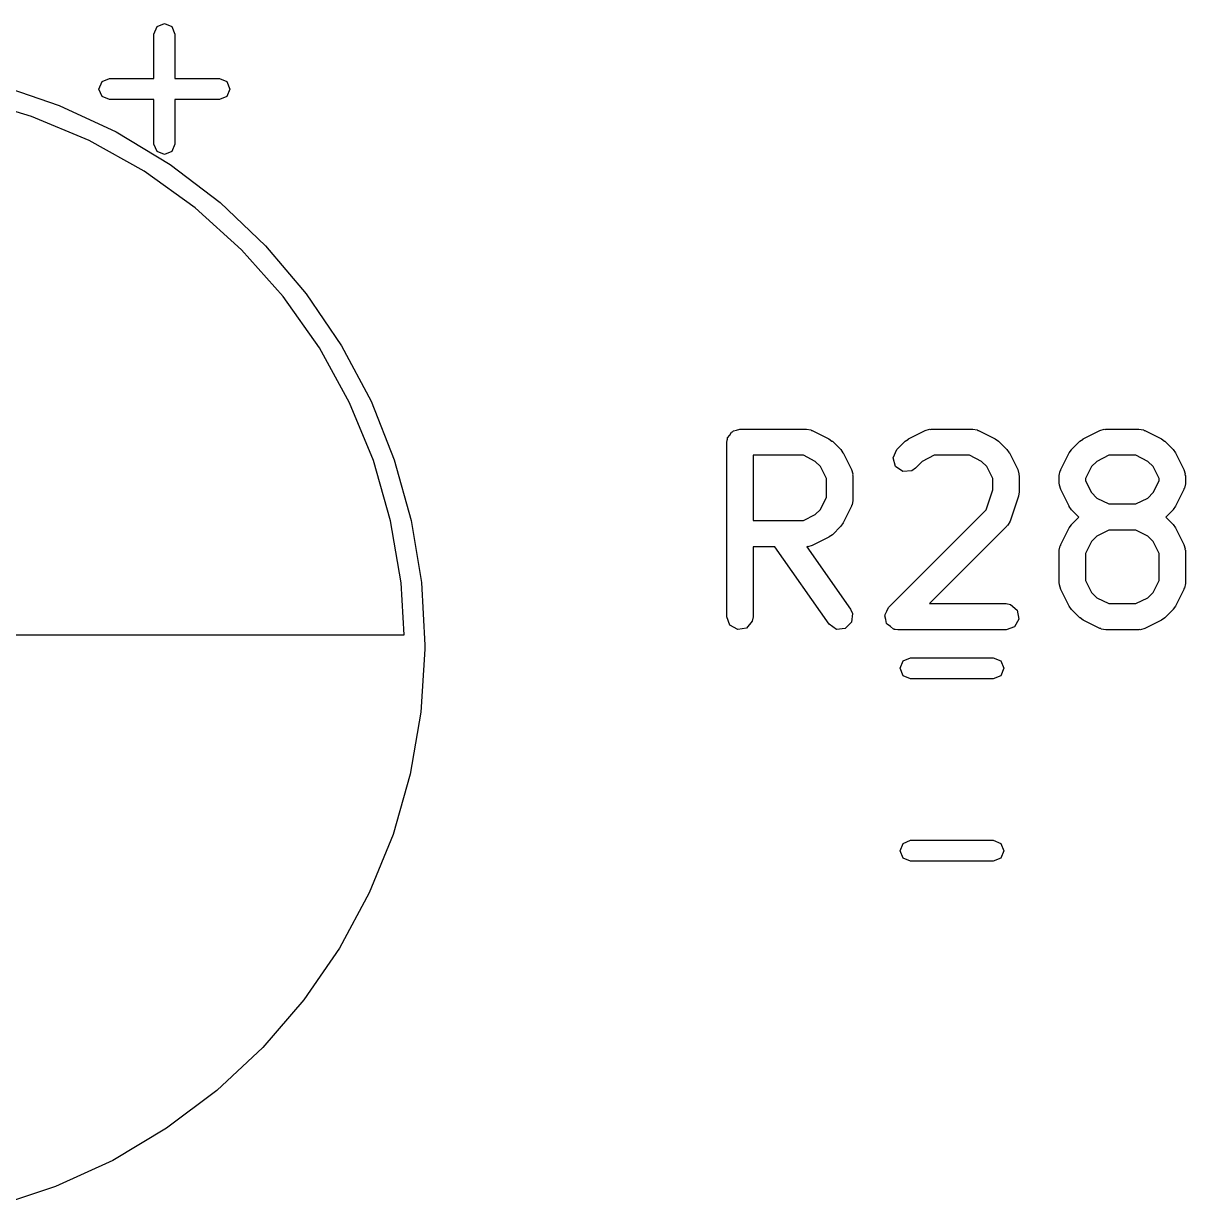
# Model space of a CAD drawing. Extents: x 122.1 to 176.4, y -124 to -74.3.
# Drawn here: x 141.37 to 148.02, y -108.6 to -101.83 of the extents above; entities that cross this region are included whole.
import ezdxf

# ---------------------------------------------------------------- set-up
doc = ezdxf.new("R2010")
doc.units = 0
doc.layers.add('BLACK', color=7, linetype='CONTINUOUS')

msp = doc.modelspace()

# ---------------------------------------------------------------- linework, layer by layer
at = {"layer": 'BLACK', "linetype": 'CONTINUOUS'}
for p, q in [((142.114, -101.89), (142.132, -101.847)), ((142.132, -101.847), (142.174, -101.83)), ((142.174, -101.83), (142.216, -101.847)), ((142.216, -101.847), (142.234, -101.89)), ((142.114, -102.145), (142.114, -101.89)), ((142.234, -101.89), (142.234, -102.145)), ((141.817, -102.162), (141.859, -102.145)), ((141.859, -102.145), (142.114, -102.145)), ((142.234, -102.145), (142.489, -102.145)), ((142.489, -102.145), (142.531, -102.162)), ((141.231, -102.183), (141.572, -102.298)), ((141.799, -102.205), (141.817, -102.162)), ((141.817, -102.247), (141.799, -102.205)), ((142.531, -102.162), (142.549, -102.205)), ((142.549, -102.205), (142.531, -102.247)), ((141.413, -102.361), (141.069, -102.26)), ((141.859, -102.265), (141.817, -102.247)), ((142.114, -102.265), (141.859, -102.265)), ((142.114, -102.52), (142.114, -102.265)), ((142.489, -102.265), (142.234, -102.265)), ((142.234, -102.265), (142.234, -102.52)), ((142.531, -102.247), (142.489, -102.265)), ((141.572, -102.298), (141.898, -102.45)), ((141.744, -102.5), (141.413, -102.361)), ((141.898, -102.45), (142.207, -102.636)), ((142.058, -102.675), (141.744, -102.5)), ((142.132, -102.562), (142.114, -102.52)), ((142.234, -102.52), (142.216, -102.562)), ((142.174, -102.58), (142.132, -102.562)), ((142.216, -102.562), (142.174, -102.58)), ((142.35, -102.884), (142.058, -102.675)), ((142.207, -102.636), (142.493, -102.854)), ((142.616, -103.125), (142.35, -102.884)), ((142.493, -102.854), (142.754, -103.102)), ((142.855, -103.393), (142.616, -103.125)), ((142.754, -103.102), (142.987, -103.377)), ((143.062, -103.686), (142.855, -103.393)), ((142.987, -103.377), (143.189, -103.675)), ((143.234, -104.001), (143.062, -103.686)), ((143.189, -103.675), (143.358, -103.993)), ((143.371, -104.333), (143.234, -104.001)), ((143.358, -103.993), (143.491, -104.328)), ((145.413, -104.187), (145.423, -104.17)), ((145.423, -104.17), (145.429, -104.168)), ((145.429, -104.168), (145.433, -104.162)), ((145.433, -104.162), (145.452, -104.159)), ((145.452, -104.159), (145.471, -104.152)), ((145.471, -104.152), (145.852, -104.152)), ((145.852, -104.152), (145.877, -104.157)), ((145.877, -104.157), (145.881, -104.16)), ((145.881, -104.16), (145.885, -104.16)), ((145.885, -104.16), (145.98, -104.208)), ((146.437, -104.208), (146.532, -104.16)), ((146.532, -104.16), (146.557, -104.153)), ((146.557, -104.153), (146.562, -104.154)), ((146.562, -104.154), (146.566, -104.152)), ((146.566, -104.152), (146.804, -104.152)), ((146.804, -104.152), (146.83, -104.157)), ((146.83, -104.157), (146.833, -104.16)), ((146.833, -104.16), (146.838, -104.16)), ((146.838, -104.16), (146.933, -104.208)), ((147.437, -104.208), (147.532, -104.16)), ((147.532, -104.16), (147.557, -104.153)), ((147.557, -104.153), (147.562, -104.154)), ((147.562, -104.154), (147.566, -104.152)), ((147.566, -104.152), (147.756, -104.152)), ((147.756, -104.152), (147.782, -104.157)), ((147.782, -104.157), (147.786, -104.16)), ((147.786, -104.16), (147.79, -104.16)), ((147.79, -104.16), (147.885, -104.208)), ((145.396, -104.227), (145.397, -104.218)), ((145.396, -105.227), (145.396, -104.227)), ((145.397, -104.214), (145.399, -104.211)), ((145.397, -104.218), (145.397, -104.214)), ((145.399, -104.211), (145.4, -104.202)), ((145.4, -104.202), (145.413, -104.187)), ((145.98, -104.208), (145.998, -104.221)), ((145.998, -104.221), (146, -104.222)), ((146, -104.222), (146.048, -104.27)), ((146.37, -104.27), (146.418, -104.222)), ((146.418, -104.222), (146.436, -104.209)), ((146.436, -104.209), (146.437, -104.208)), ((146.933, -104.208), (146.951, -104.221)), ((146.951, -104.221), (146.952, -104.222)), ((146.952, -104.222), (147, -104.27)), ((147.37, -104.27), (147.418, -104.222)), ((147.418, -104.222), (147.436, -104.209)), ((147.436, -104.209), (147.437, -104.208)), ((147.885, -104.208), (147.903, -104.221)), ((147.903, -104.221), (147.905, -104.222)), ((147.905, -104.222), (147.952, -104.27)), ((145.546, -104.302), (145.546, -104.676)), ((145.834, -104.302), (145.546, -104.302)), ((145.902, -104.337), (145.834, -104.302)), ((146.048, -104.27), (146.06, -104.288)), ((146.06, -104.288), (146.062, -104.289)), ((146.062, -104.289), (146.109, -104.384)), ((146.348, -104.316), (146.37, -104.27)), ((146.362, -104.366), (146.348, -104.316)), ((146.584, -104.302), (146.515, -104.337)), ((146.786, -104.302), (146.584, -104.302)), ((146.855, -104.337), (146.786, -104.302)), ((147, -104.27), (147.013, -104.288)), ((147.013, -104.288), (147.014, -104.289)), ((147.014, -104.289), (147.062, -104.384)), ((147.308, -104.384), (147.356, -104.289)), ((147.356, -104.289), (147.369, -104.271)), ((147.369, -104.271), (147.37, -104.27)), ((147.584, -104.302), (147.515, -104.337)), ((147.739, -104.302), (147.584, -104.302)), ((147.807, -104.337), (147.739, -104.302)), ((147.952, -104.27), (147.965, -104.288)), ((147.965, -104.288), (147.966, -104.289)), ((147.966, -104.289), (148.014, -104.384)), ((143.47, -104.678), (143.371, -104.333)), ((143.491, -104.328), (143.587, -104.675)), ((145.933, -104.367), (145.902, -104.337)), ((145.967, -104.436), (145.933, -104.367)), ((146.109, -104.384), (146.117, -104.409)), ((146.404, -104.395), (146.362, -104.366)), ((146.476, -104.376), (146.455, -104.391)), ((146.515, -104.337), (146.476, -104.376)), ((146.885, -104.367), (146.855, -104.337)), ((146.92, -104.436), (146.885, -104.367)), ((147.062, -104.384), (147.069, -104.409)), ((147.308, -104.389), (147.308, -104.384)), ((147.485, -104.367), (147.45, -104.436)), ((147.515, -104.337), (147.485, -104.367)), ((147.838, -104.367), (147.807, -104.337)), ((147.872, -104.436), (147.838, -104.367)), ((148.014, -104.384), (148.021, -104.409)), ((145.967, -104.543), (145.967, -104.436)), ((146.117, -104.409), (146.116, -104.414)), ((146.116, -104.414), (146.117, -104.418)), ((146.117, -104.418), (146.117, -104.561)), ((146.455, -104.391), (146.404, -104.395)), ((146.92, -104.501), (146.92, -104.436)), ((147.069, -104.409), (147.068, -104.414)), ((147.068, -104.414), (147.07, -104.418)), ((147.07, -104.418), (147.07, -104.513)), ((147.3, -104.418), (147.305, -104.392)), ((147.3, -104.465), (147.3, -104.418)), ((147.305, -104.392), (147.308, -104.389)), ((147.45, -104.436), (147.45, -104.448)), ((147.45, -104.448), (147.485, -104.516)), ((147.838, -104.516), (147.872, -104.448)), ((147.872, -104.448), (147.872, -104.436)), ((148.021, -104.409), (148.02, -104.414)), ((148.02, -104.414), (148.022, -104.418)), ((148.022, -104.418), (148.022, -104.465)), ((146.881, -104.615), (146.92, -104.501)), ((147.07, -104.513), (147.066, -104.535)), ((147.302, -104.47), (147.3, -104.465)), ((147.301, -104.474), (147.302, -104.47)), ((147.308, -104.499), (147.301, -104.474)), ((147.356, -104.594), (147.308, -104.499)), ((147.485, -104.516), (147.515, -104.547)), ((147.807, -104.547), (147.838, -104.516)), ((148.014, -104.499), (147.966, -104.594)), ((148.017, -104.491), (148.014, -104.495)), ((148.014, -104.495), (148.014, -104.499)), ((148.022, -104.465), (148.017, -104.491)), ((145.933, -104.612), (145.967, -104.543)), ((146.11, -104.59), (146.109, -104.594)), ((146.113, -104.586), (146.11, -104.59)), ((146.117, -104.561), (146.113, -104.586)), ((147.066, -104.537), (147.018, -104.68)), ((147.066, -104.535), (147.066, -104.537)), ((147.515, -104.547), (147.584, -104.581)), ((147.584, -104.581), (147.739, -104.581)), ((147.739, -104.581), (147.807, -104.547)), ((145.834, -104.676), (145.902, -104.642)), ((145.902, -104.642), (145.933, -104.612)), ((146.109, -104.594), (146.062, -104.689)), ((146.322, -105.174), (146.881, -104.615)), ((147.357, -104.595), (147.356, -104.594)), ((147.37, -104.614), (147.357, -104.595)), ((147.412, -104.656), (147.37, -104.614)), ((147.37, -104.698), (147.412, -104.656)), ((147.952, -104.614), (147.91, -104.656)), ((147.91, -104.656), (147.952, -104.698)), ((147.953, -104.612), (147.952, -104.614)), ((147.966, -104.594), (147.953, -104.612)), ((143.53, -105.032), (143.47, -104.678)), ((143.587, -104.675), (143.646, -105.03)), ((145.546, -104.676), (145.834, -104.676)), ((146.048, -104.709), (146, -104.757)), ((146.062, -104.689), (146.048, -104.708)), ((146.048, -104.708), (146.048, -104.709)), ((147, -104.709), (146.557, -105.152)), ((147.002, -104.705), (147, -104.709)), ((147.006, -104.703), (147.002, -104.705)), ((147.018, -104.68), (147.006, -104.703)), ((147.308, -104.813), (147.356, -104.718)), ((147.356, -104.718), (147.369, -104.7)), ((147.369, -104.7), (147.37, -104.698)), ((147.952, -104.698), (147.965, -104.717)), ((147.965, -104.717), (147.966, -104.718)), ((147.966, -104.718), (148.014, -104.813)), ((145.98, -104.771), (145.885, -104.818)), ((145.982, -104.769), (145.98, -104.771)), ((146, -104.757), (145.982, -104.769)), ((147.515, -104.765), (147.485, -104.796)), ((147.584, -104.731), (147.515, -104.765)), ((147.739, -104.731), (147.584, -104.731)), ((147.807, -104.765), (147.739, -104.731)), ((147.838, -104.796), (147.807, -104.765)), ((145.67, -104.826), (145.546, -104.826)), ((145.546, -104.826), (145.546, -105.227)), ((145.981, -105.27), (145.67, -104.826)), ((145.856, -104.825), (145.853, -104.826)), ((145.853, -104.826), (146.104, -105.184)), ((145.86, -104.826), (145.856, -104.825)), ((145.885, -104.818), (145.86, -104.826)), ((147.3, -104.846), (147.305, -104.821)), ((147.3, -105.037), (147.3, -104.846)), ((147.305, -104.821), (147.308, -104.817)), ((147.308, -104.817), (147.308, -104.813)), ((147.485, -104.796), (147.45, -104.864)), ((147.872, -104.864), (147.838, -104.796)), ((148.014, -104.813), (148.021, -104.838)), ((148.021, -104.838), (148.02, -104.842)), ((148.02, -104.842), (148.022, -104.846)), ((148.022, -104.846), (148.022, -105.037)), ((147.45, -104.864), (147.45, -105.019)), ((147.872, -105.019), (147.872, -104.864)), ((143.547, -105.33), (143.53, -105.032)), ((143.646, -105.03), (143.665, -105.39)), ((147.302, -105.041), (147.3, -105.037)), ((147.301, -105.045), (147.302, -105.041)), ((147.308, -105.07), (147.301, -105.045)), ((147.45, -105.019), (147.485, -105.088)), ((147.838, -105.088), (147.872, -105.019)), ((148.017, -105.063), (148.014, -105.066)), ((148.022, -105.037), (148.017, -105.063)), ((147.356, -105.166), (147.308, -105.07)), ((147.485, -105.088), (147.515, -105.118)), ((147.515, -105.118), (147.584, -105.152)), ((147.739, -105.152), (147.807, -105.118)), ((147.807, -105.118), (147.838, -105.088)), ((148.014, -105.07), (147.966, -105.166)), ((148.014, -105.066), (148.014, -105.07)), ((146.104, -105.184), (146.115, -105.208)), ((146.302, -105.214), (146.313, -105.195)), ((146.313, -105.195), (146.322, -105.174)), ((146.557, -105.152), (146.995, -105.152)), ((146.995, -105.152), (147.02, -105.157)), ((147.02, -105.157), (147.059, -105.19)), ((147.059, -105.19), (147.068, -105.24)), ((147.357, -105.167), (147.356, -105.166)), ((147.37, -105.185), (147.357, -105.167)), ((147.418, -105.233), (147.37, -105.185)), ((147.584, -105.152), (147.739, -105.152)), ((147.952, -105.185), (147.905, -105.233)), ((147.953, -105.184), (147.952, -105.185)), ((147.966, -105.166), (147.953, -105.184)), ((145.413, -105.276), (145.396, -105.227)), ((145.541, -105.253), (145.508, -105.292)), ((145.546, -105.227), (145.541, -105.253)), ((146.11, -105.259), (146.074, -105.295)), ((146.115, -105.208), (146.11, -105.259)), ((146.301, -105.221), (146.302, -105.218)), ((146.307, -105.243), (146.301, -105.221)), ((146.302, -105.218), (146.302, -105.214)), ((146.311, -105.265), (146.307, -105.243)), ((146.313, -105.267), (146.311, -105.265)), ((146.314, -105.27), (146.313, -105.267)), ((147.068, -105.24), (147.043, -105.285)), ((147.419, -105.233), (147.418, -105.233)), ((147.437, -105.247), (147.419, -105.233)), ((147.532, -105.294), (147.437, -105.247)), ((147.885, -105.247), (147.79, -105.294)), ((147.886, -105.246), (147.885, -105.247)), ((147.905, -105.233), (147.886, -105.246)), ((137.121, -105.33), (143.547, -105.33)), ((145.458, -105.301), (145.413, -105.276)), ((145.508, -105.292), (145.458, -105.301)), ((146.023, -105.3), (145.981, -105.27)), ((146.074, -105.295), (146.023, -105.3)), ((146.333, -105.283), (146.314, -105.27)), ((146.35, -105.298), (146.333, -105.283)), ((146.354, -105.299), (146.35, -105.298)), ((146.356, -105.3), (146.354, -105.299)), ((146.359, -105.3), (146.356, -105.3)), ((146.375, -105.302), (146.359, -105.3)), ((146.995, -105.302), (146.375, -105.302)), ((147.043, -105.285), (146.995, -105.302)), ((147.537, -105.295), (147.532, -105.294)), ((147.54, -105.298), (147.537, -105.295)), ((147.566, -105.302), (147.54, -105.298)), ((147.756, -105.302), (147.566, -105.302)), ((147.761, -105.301), (147.756, -105.302)), ((147.765, -105.302), (147.761, -105.301)), ((147.79, -105.294), (147.765, -105.302)), ((143.665, -105.39), (143.665, -105.413)), ((143.665, -105.413), (143.643, -105.773)), ((146.405, -105.48), (146.448, -105.462)), ((146.448, -105.462), (146.922, -105.462)), ((146.922, -105.462), (146.965, -105.48)), ((146.388, -105.522), (146.405, -105.48)), ((146.405, -105.565), (146.388, -105.522)), ((146.965, -105.48), (146.982, -105.522)), ((146.982, -105.522), (146.965, -105.565)), ((146.448, -105.582), (146.405, -105.565)), ((146.922, -105.582), (146.448, -105.582)), ((146.965, -105.565), (146.922, -105.582)), ((143.643, -105.773), (143.582, -106.128)), ((143.582, -106.128), (143.484, -106.474)), ((143.484, -106.474), (143.348, -106.808)), ((146.388, -106.567), (146.405, -106.525)), ((146.405, -106.525), (146.448, -106.507)), ((146.448, -106.507), (146.922, -106.507)), ((146.922, -106.507), (146.965, -106.525)), ((146.965, -106.525), (146.982, -106.567)), ((146.405, -106.61), (146.388, -106.567)), ((146.448, -106.627), (146.405, -106.61)), ((146.965, -106.61), (146.922, -106.627)), ((146.982, -106.567), (146.965, -106.61)), ((146.922, -106.627), (146.448, -106.627)), ((143.348, -106.808), (143.177, -107.125)), ((143.177, -107.125), (142.973, -107.422)), ((142.973, -107.422), (142.738, -107.695)), ((142.738, -107.695), (142.475, -107.941)), ((142.475, -107.941), (142.187, -108.157)), ((142.187, -108.157), (141.878, -108.341)), ((141.878, -108.341), (141.55, -108.49)), ((141.55, -108.49), (141.208, -108.604))]:
    msp.add_line(p, q, dxfattribs=at)

doc.saveas('drawing.dxf')
